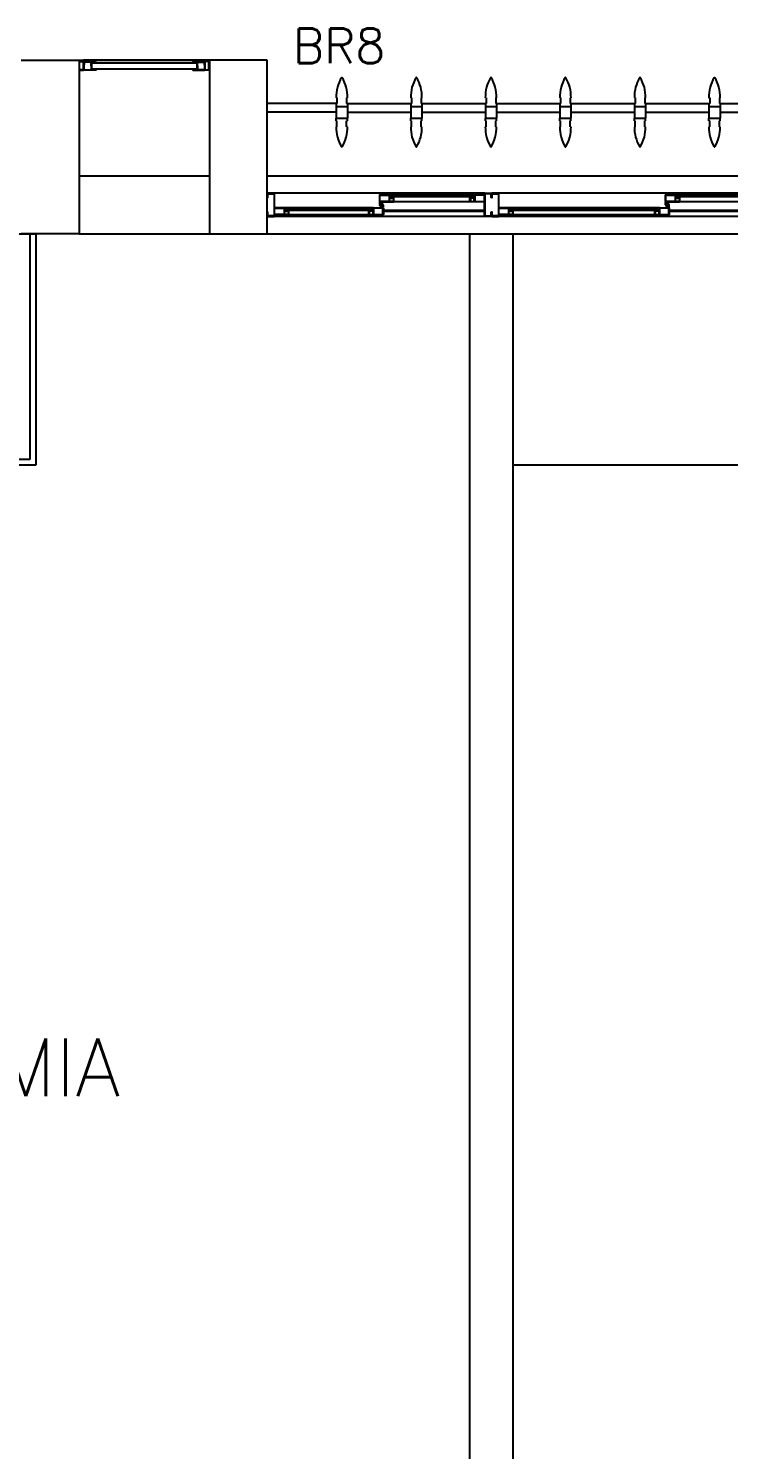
# Model space of a CAD drawing. Header units: millimetres. Extents: x 2128 to 2646, y 1972 to 2207.
# Drawn here: x 2482.236 to 2484.655, y 2108.763 to 2113.675 of the extents above; entities that cross this region are included whole.
import ezdxf

# ---------------------------------------------------------------- set-up
doc = ezdxf.new("R2010")
doc.units = ezdxf.units.MM
for name, color, linetype in [('AR-ALV', 2, 'Continuous'), ('AR-BANCADAS', 1, 'Continuous'), ('AR-BRISES', 1, 'Continuous'), ('AR-ESQ', 1, 'Continuous'), ('AR-ESTC', 3, 'Continuous'), ('AR-PEITORIL', 1, 'Continuous'), ('BC- VISTA', 1, 'Continuous'), ('BC-CUBA', 1, 'Continuous'), ('BR-PAINEL', 1, 'Continuous'), ('BR-SUPORTE', 1, 'Continuous'), ('BR-TEXTO', 2, 'Continuous'), ('COZ1', 1, 'Continuous'), ('DT-ESQ-BAGUETE-C', 1, 'Continuous'), ('DT-ESQ-BAGUETE-V', 1, 'Continuous'), ('DT-ESQ-CHAPA DOBRADA-V', 1, 'Continuous'), ('DT-ESQ-PERFIL CADEIRA-C', 2, 'Continuous'), ('DT-ESQ-PERFIL CADEIRA-V', 2, 'Continuous'), ('DT-ESQ-PERFIL U SIMPLES-C', 2, 'Continuous'), ('DT-ESQ-PERFIL U-C', 2, 'Continuous'), ('DT-ESQ-PERFIL U-V', 1, 'Continuous'), ('DT-ESQ-VENEZIANA-C', 1, 'Continuous'), ('DT-ESQ-VENEZIANA-V', 1, 'Continuous'), ('DT-ESQ-VIDRO-C', 2, 'Continuous'), ('DT-TXTMOD', 1, 'Continuous'), ('TEXTO', 2, 'Continuous')]:
    doc.layers.add(name, color=color, linetype=linetype)
doc.styles.add('S10', font='simplex.shx', dxfattribs={"height": 0.1})
doc.styles.add('S12', font='simplex.shx', dxfattribs={"width": 1.1, "height": 0.12})
doc.styles.add('UNB-100', font='simplex.shx', dxfattribs={"height": 0.2})

# ---------------------------------------------------------------- blocks, each defined once
blk = doc.blocks.new('CUBAbnc-01P')
at = {"layer": 'COZ1'}
for p, q in [((-0.25, -0.4705), (-0.25, -0.1305)), ((-0.22, -0.1005), (0.22, -0.1005)), ((0.25, -0.4705), (0.25, -0.1305)), ((-0.22, -0.5005), (0.22, -0.5005))]:
    blk.add_line(p, q, dxfattribs=at)
blk.add_circle((0, -0.3005), 0.04, dxfattribs=at)
for centre, start, end in [((-0.22, -0.1305), 90, 180), ((0.22, -0.1305), 0, 90), ((-0.22, -0.4705), 180, 270), ((0.22, -0.4705), 270, 0)]:
    blk.add_arc(centre, 0.03, start, end, dxfattribs=at)
blk = doc.blocks.new('CUBApnt-01P')
at = {"layer": 'COZ1'}
for p, q in [((-0.35, -0.1305), (-0.35, -0.6705)), ((-0.32, -0.1005), (0.32, -0.1005)), ((0.35, -0.1305), (0.35, -0.6705)), ((-0.32, -0.7005), (0.32, -0.7005))]:
    blk.add_line(p, q, dxfattribs=at)
blk.add_circle((0, -0.4005), 0.04, dxfattribs=at)
for centre, start, end in [((-0.32, -0.1305), 90, 180), ((0.32, -0.1305), 0, 90), ((-0.32, -0.6705), 180, 270), ((0.32, -0.6705), 270, 0)]:
    blk.add_arc(centre, 0.03, start, end, dxfattribs=at)
blk = doc.blocks.new('BCP05')
at = {"layer": 'BC- VISTA'}
for p, q in [((0, -0.02), (0.78, -0.02)), ((0.78, -0.02), (0.78, -1.73)), ((0.78, -1.73), (0, -1.73))]:
    blk.add_line(p, q, dxfattribs=at)
blk.add_lwpolyline([(0.8, 0), (0.8, -1.75), (0, -1.75), (0, 0)], close=True, dxfattribs=at)
at = {"layer": 'BC-CUBA', "rotation": 90}
for name, p in [('CUBApnt-01P', (0, -0.5919)), ('CUBAbnc-01P', (0, -1.2581))]:
    blk.add_blockref(name, p, dxfattribs=at)
blk = doc.blocks.new('BCP13')
at = {"layer": 'BC- VISTA'}
blk.add_lwpolyline([(0.8, 0), (0.8, -1.4), (0, -1.4), (0, 0)], close=True, dxfattribs=at)
blk = doc.blocks.new('EF40-P')
at = {"layer": 'DT-ESQ-BAGUETE-C', "ltscale": 0.1}
for points in [[(3.81, -0.08), (3.7965, -0.08), (3.7965, -0.0785), (3.8095, -0.0785, 0.414214), (3.81, -0.078), (3.81, -0.067, 0.414214), (3.8095, -0.0665), (3.7965, -0.0665), (3.7965, -0.065), (3.81, -0.065, -0.414214), (3.8115, -0.0665), (3.8115, -0.0785, -0.414214)], [(4.3015, -0.08), (4.315, -0.08), (4.315, -0.0785), (4.302, -0.0785, -0.414214), (4.3015, -0.078), (4.3015, -0.067, -0.414214), (4.302, -0.0665), (4.315, -0.0665), (4.315, -0.065), (4.3015, -0.065, 0.414214), (4.3, -0.0665), (4.3, -0.0785, 0.414214)], [(4.7975, -0.08), (4.784, -0.08), (4.784, -0.0785), (4.797, -0.0785, 0.414214), (4.7975, -0.078), (4.7975, -0.067, 0.414214), (4.797, -0.0665), (4.784, -0.0665), (4.784, -0.065), (4.7975, -0.065, -0.414214), (4.799, -0.0665), (4.799, -0.0785, -0.414214)], [(5.0765, -0.08), (5.09, -0.08), (5.09, -0.0785), (5.077, -0.0785, -0.414214), (5.0765, -0.078), (5.0765, -0.067, -0.414214), (5.077, -0.0665), (5.09, -0.0665), (5.09, -0.065), (5.0765, -0.065, 0.414214), (5.075, -0.0665), (5.075, -0.0785, 0.414214)], [(3.7265, -0.125), (3.74, -0.125), (3.74, -0.1235), (3.727, -0.1235, -0.414214), (3.7265, -0.123), (3.7265, -0.112, -0.414214), (3.727, -0.1115), (3.74, -0.1115), (3.74, -0.11), (3.7265, -0.11, 0.414214), (3.725, -0.1115), (3.725, -0.1235, 0.414214)], [(4.4485, -0.125), (4.435, -0.125), (4.435, -0.1235), (4.448, -0.1235, 0.414214), (4.4485, -0.123), (4.4485, -0.112, 0.414214), (4.448, -0.1115), (4.435, -0.1115), (4.435, -0.11), (4.4485, -0.11, -0.414214), (4.45, -0.1115), (4.45, -0.1235, -0.414214)], [(4.714, -0.125), (4.7275, -0.125), (4.7275, -0.1235), (4.7145, -0.1235, -0.414214), (4.714, -0.123), (4.714, -0.112, -0.414214), (4.7145, -0.1115), (4.7275, -0.1115), (4.7275, -0.11), (4.714, -0.11, 0.414214), (4.7125, -0.1115), (4.7125, -0.1235, 0.414214)]]:
    blk.add_lwpolyline(points, format="xyb", close=True, dxfattribs=at)
at = {"layer": 'DT-ESQ-BAGUETE-V', "ltscale": 0.1}
for p, q in [((3.81, -0.065), (4.3015, -0.065)), ((4.7975, -0.065), (5.0765, -0.065)), ((3.2485, -0.11), (3.7265, -0.11)), ((4.4485, -0.11), (4.714, -0.11))]:
    blk.add_line(p, q, dxfattribs=at)
at = {"layer": 'DT-ESQ-CHAPA DOBRADA-V', "ltscale": 0.1}
for p, q in [((3.2, -0.077), (3.7615, -0.077)), ((3.2, -0.08), (3.7615, -0.08)), ((4.4, -0.077), (4.749, -0.077)), ((4.4, -0.08), (4.749, -0.08))]:
    blk.add_line(p, q, dxfattribs=at)
at = {"layer": 'DT-ESQ-PERFIL CADEIRA-C', "ltscale": 0.1}
for p, q in [((3.7635, -0.0885), (3.81, -0.0885)), ((4.35, -0.0885), (4.3015, -0.0885)), ((4.751, -0.0885), (4.7975, -0.0885)), ((5.125, -0.0885), (5.0765, -0.0885)), ((3.773, -0.1335), (3.7265, -0.1335)), ((4.4, -0.1335), (4.4485, -0.1335)), ((4.7605, -0.1335), (4.714, -0.1335))]:
    blk.add_line(p, q, dxfattribs=at)
for points in [[(3.81, -0.087, -1), (3.81, -0.09), (3.7635, -0.09, -0.414214), (3.7615, -0.088), (3.7615, -0.067, -0.414214), (3.7635, -0.065), (3.795, -0.065, -0.414214), (3.7965, -0.0665), (3.7965, -0.087)], [(3.7965, -0.0885, -0.198913), (3.7954, -0.0881, -0.198913), (3.795, -0.087), (3.795, -0.067, 0.414214), (3.7945, -0.0665), (3.7635, -0.0665, 0.414214), (3.763, -0.067), (3.763, -0.088, 0.414214), (3.7635, -0.0885)], [(4.3015, -0.09), (4.35, -0.09), (4.35, -0.0885), (4.315, -0.0885, 0.198912), (4.3161, -0.0881, 0.198913), (4.3165, -0.087), (4.3165, -0.067, -0.414214), (4.317, -0.0665), (4.35, -0.0665), (4.35, -0.065), (4.3165, -0.065, 0.414214), (4.315, -0.0665), (4.315, -0.0785), (4.315, -0.08), (4.315, -0.087), (4.3015, -0.087, 1)], [(4.7975, -0.087, -1), (4.7975, -0.09), (4.751, -0.09, -0.414214), (4.749, -0.088), (4.749, -0.067, -0.414214), (4.751, -0.065), (4.7825, -0.065, -0.414214), (4.784, -0.0665), (4.784, -0.087)], [(4.784, -0.0885, -0.198913), (4.7829, -0.0881, -0.198913), (4.7825, -0.087), (4.7825, -0.067, 0.414214), (4.782, -0.0665), (4.751, -0.0665, 0.414214), (4.7505, -0.067), (4.7505, -0.088, 0.414214), (4.751, -0.0885)], [(5.0765, -0.09), (5.125, -0.09), (5.125, -0.0885), (5.09, -0.0885, 0.198912), (5.0911, -0.0881, 0.198913), (5.0915, -0.087), (5.0915, -0.067, -0.414214), (5.092, -0.0665), (5.125, -0.0665), (5.125, -0.065), (5.0915, -0.065, 0.414214), (5.09, -0.0665), (5.09, -0.0785), (5.09, -0.08), (5.09, -0.087), (5.0765, -0.087, 1)], [(3.7265, -0.132, 1), (3.7265, -0.135), (3.773, -0.135, 0.414214), (3.775, -0.133), (3.775, -0.112, 0.414214), (3.773, -0.11), (3.7415, -0.11, 0.414214), (3.74, -0.1115), (3.74, -0.132)], [(3.74, -0.1335, 0.198913), (3.7411, -0.1331, 0.198913), (3.7415, -0.132), (3.7415, -0.112, -0.414214), (3.742, -0.1115), (3.773, -0.1115, -0.414214), (3.7735, -0.112), (3.7735, -0.133, -0.414214), (3.773, -0.1335)], [(4.4485, -0.135), (4.4, -0.135), (4.4, -0.1335), (4.435, -0.1335, -0.198912), (4.4339, -0.1331, -0.198913), (4.4335, -0.132), (4.4335, -0.112, 0.414214), (4.433, -0.1115), (4.4, -0.1115), (4.4, -0.11), (4.4335, -0.11, -0.414214), (4.435, -0.1115), (4.435, -0.1235), (4.435, -0.125), (4.435, -0.132), (4.4485, -0.132, -1)], [(4.714, -0.132, 1), (4.714, -0.135), (4.7605, -0.135, 0.414214), (4.7625, -0.133), (4.7625, -0.112, 0.414214), (4.7605, -0.11), (4.729, -0.11, 0.414214), (4.7275, -0.1115), (4.7275, -0.132)], [(4.7275, -0.1335, 0.198913), (4.7286, -0.1331, 0.198913), (4.729, -0.132), (4.729, -0.112, -0.414214), (4.7295, -0.1115), (4.7605, -0.1115, -0.414214), (4.761, -0.112), (4.761, -0.133, -0.414214), (4.7605, -0.1335)]]:
    blk.add_lwpolyline(points, format="xyb", close=True, dxfattribs=at)
at = {"layer": 'DT-ESQ-PERFIL CADEIRA-V', "ltscale": 0.1}
for p, q in [((3.795, -0.09), (4.3015, -0.09)), ((4.7825, -0.09), (5.0765, -0.09)), ((3.2485, -0.135), (3.7265, -0.135)), ((4.4485, -0.135), (4.714, -0.135))]:
    blk.add_line(p, q, dxfattribs=at)
at = {"layer": 'DT-ESQ-PERFIL U SIMPLES-C', "ltscale": 0.1}
for points in [[(3.7635, -0.102), (3.7715, -0.102), (3.7715, -0.1005), (3.7635, -0.1005, -0.414214), (3.763, -0.1), (3.763, -0.092, -0.414214), (3.7635, -0.0915), (3.7715, -0.0915), (3.7715, -0.09), (3.7635, -0.09, 0.414214), (3.7615, -0.092), (3.7615, -0.1, 0.414214)], [(3.773, -0.098), (3.765, -0.098), (3.765, -0.0995), (3.773, -0.0995, -0.414214), (3.7735, -0.1), (3.7735, -0.108, -0.414214), (3.773, -0.1085), (3.765, -0.1085), (3.765, -0.11), (3.773, -0.11, 0.414214), (3.775, -0.108), (3.775, -0.1, 0.414214)], [(4.751, -0.102), (4.759, -0.102), (4.759, -0.1005), (4.751, -0.1005, -0.414214), (4.7505, -0.1), (4.7505, -0.092, -0.414214), (4.751, -0.0915), (4.759, -0.0915), (4.759, -0.09), (4.751, -0.09, 0.414214), (4.749, -0.092), (4.749, -0.1, 0.414214)], [(4.7605, -0.098), (4.7525, -0.098), (4.7525, -0.0995), (4.7605, -0.0995, -0.414214), (4.761, -0.1), (4.761, -0.108, -0.414214), (4.7605, -0.1085), (4.7525, -0.1085), (4.7525, -0.11), (4.7605, -0.11, 0.414214), (4.7625, -0.108), (4.7625, -0.1, 0.414214)]]:
    blk.add_lwpolyline(points, format="xyb", close=True, dxfattribs=at)
at = {"layer": 'DT-ESQ-PERFIL U-C', "ltscale": 0.1}
for points in [[(4.375, -0.0615, 0.414214), (4.3735, -0.06), (4.3515, -0.06, 0.414214), (4.35, -0.0615), (4.35, -0.1385, 0.414214), (4.3515, -0.14), (4.3735, -0.14, 0.414214), (4.375, -0.1385), (4.375, -0.125), (4.3735, -0.125), (4.3735, -0.138, -0.414214), (4.373, -0.1385), (4.352, -0.1385, -0.414214), (4.3515, -0.138), (4.3515, -0.062, -0.414214), (4.352, -0.0615), (4.373, -0.0615, -0.414214), (4.3735, -0.062), (4.3735, -0.075), (4.375, -0.075)], [(4.375, -0.0615, -0.414214), (4.3765, -0.06), (4.3985, -0.06, -0.414214), (4.4, -0.0615), (4.4, -0.1385, -0.414214), (4.3985, -0.14), (4.3765, -0.14, -0.414214), (4.375, -0.1385), (4.375, -0.125), (4.3765, -0.125), (4.3765, -0.138, 0.414214), (4.377, -0.1385), (4.398, -0.1385, 0.414214), (4.3985, -0.138), (4.3985, -0.062, 0.414214), (4.398, -0.0615), (4.377, -0.0615, 0.414214), (4.3765, -0.062), (4.3765, -0.075), (4.375, -0.075)], [(5.15, -0.0615, 0.414214), (5.1485, -0.06), (5.1265, -0.06, 0.414214), (5.125, -0.0615), (5.125, -0.1385, 0.414214), (5.1265, -0.14), (5.1485, -0.14, 0.414214), (5.15, -0.1385), (5.15, -0.125), (5.1485, -0.125), (5.1485, -0.138, -0.414214), (5.148, -0.1385), (5.127, -0.1385, -0.414214), (5.1265, -0.138), (5.1265, -0.062, -0.414214), (5.127, -0.0615), (5.148, -0.0615, -0.414214), (5.1485, -0.062), (5.1485, -0.075), (5.15, -0.075)]]:
    blk.add_lwpolyline(points, format="xyb", close=True, dxfattribs=at)
at = {"layer": 'DT-ESQ-PERFIL U-V', "ltscale": 0.1}
for p, q in [((3.1985, -0.06), (4.3515, -0.06)), ((4.3985, -0.06), (5.1265, -0.06)), ((3.1985, -0.14), (4.3515, -0.14)), ((4.3985, -0.14), (5.1265, -0.14))]:
    blk.add_line(p, q, dxfattribs=at)
at = {"layer": 'DT-ESQ-VIDRO-C', "ltscale": 0.1}
for points in [[(4.3125, -0.085), (4.3125, -0.082), (3.799, -0.082), (3.799, -0.085)], [(5.0875, -0.085), (5.0875, -0.082), (4.7865, -0.082), (4.7865, -0.085)], [(3.238, -0.13), (3.238, -0.127), (3.737, -0.127), (3.737, -0.13)], [(4.438, -0.13), (4.438, -0.127), (4.7245, -0.127), (4.7245, -0.13)]]:
    blk.add_lwpolyline(points, close=True, dxfattribs=at)
at = {"layer": 'DT-TXTMOD', "ltscale": 0.1, "style": 'S10', "flags": 3}
for tag, p in [('M01', (0.025, -0.28)), ('M02', (0.3253, -0.28)), ('M03', (0.627, -0.28)), ('M04', (0.9288, -0.28)), ('M05', (1.2306, -0.28)), ('M06', (1.5323, -0.28)), ('M07', (1.8341, -0.28)), ('M08', (2.1359, -0.28)), ('M09', (2.4376, -0.28)), ('M10', (2.7394, -0.28)), ('M11', (3.0412, -0.28)), ('M12', (3.3429, -0.28)), ('M13', (3.6447, -0.28)), ('M14', (3.9464, -0.28)), ('M15', (4.2482, -0.28)), ('M16', (4.55, -0.28)), ('M17', (4.8517, -0.28))]:
    blk.add_attdef(tag, p, '', height=0.1, dxfattribs=at)
blk = doc.blocks.new('BR-MODULO8')
at = {"layer": 'BR-PAINEL'}
for p, q in [((-4.9117, 0.27), (-4.9092, 0.27)), ((-4.9117, 0.25), (-4.9117, 0.24)), ((-4.9117, 0.25), (-4.9092, 0.25)), ((-4.9092, 0.27), (-4.9092, 0.25)), ((-4.8758, 0.27), (-4.8758, 0.25)), ((-4.8733, 0.27), (-4.8758, 0.27)), ((-4.8733, 0.25), (-4.8758, 0.25)), ((-4.8733, 0.25), (-4.8733, 0.24)), ((-4.6542, 0.27), (-4.6517, 0.27)), ((-4.6542, 0.25), (-4.6542, 0.24)), ((-4.6542, 0.25), (-4.6517, 0.25)), ((-4.6517, 0.27), (-4.6517, 0.25)), ((-4.6183, 0.27), (-4.6183, 0.25)), ((-4.6158, 0.27), (-4.6183, 0.27)), ((-4.6158, 0.25), (-4.6183, 0.25)), ((-4.6158, 0.25), (-4.6158, 0.24)), ((-4.3967, 0.27), (-4.3942, 0.27)), ((-4.3967, 0.25), (-4.3967, 0.24)), ((-4.3967, 0.25), (-4.3942, 0.25)), ((-4.3942, 0.27), (-4.3942, 0.25)), ((-4.3608, 0.27), (-4.3608, 0.25)), ((-4.3583, 0.27), (-4.3608, 0.27)), ((-4.3583, 0.25), (-4.3608, 0.25)), ((-4.3583, 0.25), (-4.3583, 0.24)), ((-4.1392, 0.27), (-4.1367, 0.27)), ((-4.1392, 0.25), (-4.1392, 0.24)), ((-4.1392, 0.25), (-4.1367, 0.25)), ((-4.1367, 0.27), (-4.1367, 0.25)), ((-4.1033, 0.27), (-4.1033, 0.25)), ((-4.1008, 0.27), (-4.1033, 0.27)), ((-4.1008, 0.25), (-4.1033, 0.25)), ((-4.1008, 0.25), (-4.1008, 0.24)), ((-3.8817, 0.27), (-3.8792, 0.27)), ((-3.8817, 0.25), (-3.8817, 0.24)), ((-3.8817, 0.25), (-3.8792, 0.25)), ((-3.8792, 0.27), (-3.8792, 0.25)), ((-3.8458, 0.27), (-3.8458, 0.25)), ((-3.8433, 0.27), (-3.8458, 0.27)), ((-3.8433, 0.25), (-3.8458, 0.25)), ((-3.8433, 0.25), (-3.8433, 0.24)), ((-3.6242, 0.27), (-3.6217, 0.27)), ((-3.6242, 0.25), (-3.6242, 0.24)), ((-3.6242, 0.25), (-3.6217, 0.25)), ((-3.6217, 0.27), (-3.6217, 0.25)), ((-3.5883, 0.27), (-3.5883, 0.25)), ((-3.5858, 0.27), (-3.5883, 0.27)), ((-3.5858, 0.25), (-3.5883, 0.25)), ((-3.5858, 0.25), (-3.5858, 0.24)), ((-4.9117, 0.24), (-4.8733, 0.24)), ((-4.9117, 0.24), (-4.9117, 0.2)), ((-4.9117, 0.2), (-4.8733, 0.2)), ((-4.9117, 0.19), (-4.9117, 0.2)), ((-4.8733, 0.24), (-4.8733, 0.2)), ((-4.8733, 0.19), (-4.8733, 0.2)), ((-4.6542, 0.24), (-4.6158, 0.24)), ((-4.6542, 0.24), (-4.6542, 0.2)), ((-4.6542, 0.2), (-4.6158, 0.2)), ((-4.6542, 0.19), (-4.6542, 0.2)), ((-4.6158, 0.24), (-4.6158, 0.2)), ((-4.6158, 0.19), (-4.6158, 0.2)), ((-4.3967, 0.24), (-4.3583, 0.24)), ((-4.3967, 0.24), (-4.3967, 0.2)), ((-4.3967, 0.2), (-4.3583, 0.2)), ((-4.3967, 0.19), (-4.3967, 0.2)), ((-4.3583, 0.24), (-4.3583, 0.2)), ((-4.3583, 0.19), (-4.3583, 0.2)), ((-4.1392, 0.24), (-4.1008, 0.24)), ((-4.1392, 0.24), (-4.1392, 0.2)), ((-4.1392, 0.2), (-4.1008, 0.2)), ((-4.1392, 0.19), (-4.1392, 0.2)), ((-4.1008, 0.24), (-4.1008, 0.2)), ((-4.1008, 0.19), (-4.1008, 0.2)), ((-3.8817, 0.24), (-3.8433, 0.24)), ((-3.8817, 0.24), (-3.8817, 0.2)), ((-3.8817, 0.2), (-3.8433, 0.2)), ((-3.8817, 0.19), (-3.8817, 0.2)), ((-3.8433, 0.24), (-3.8433, 0.2)), ((-3.8433, 0.19), (-3.8433, 0.2)), ((-3.6242, 0.24), (-3.5858, 0.24)), ((-3.6242, 0.24), (-3.6242, 0.2)), ((-3.6242, 0.2), (-3.5858, 0.2)), ((-3.6242, 0.19), (-3.6242, 0.2)), ((-3.5858, 0.24), (-3.5858, 0.2)), ((-3.5858, 0.19), (-3.5858, 0.2)), ((-4.9117, 0.19), (-4.9092, 0.19)), ((-4.9117, 0.17), (-4.9092, 0.17)), ((-4.9092, 0.17), (-4.9092, 0.19)), ((-4.8733, 0.19), (-4.8758, 0.19)), ((-4.8758, 0.17), (-4.8758, 0.19)), ((-4.8733, 0.17), (-4.8758, 0.17)), ((-4.6542, 0.19), (-4.6517, 0.19)), ((-4.6542, 0.17), (-4.6517, 0.17)), ((-4.6517, 0.17), (-4.6517, 0.19)), ((-4.6158, 0.19), (-4.6183, 0.19)), ((-4.6183, 0.17), (-4.6183, 0.19)), ((-4.6158, 0.17), (-4.6183, 0.17)), ((-4.3967, 0.19), (-4.3942, 0.19)), ((-4.3967, 0.17), (-4.3942, 0.17)), ((-4.3942, 0.17), (-4.3942, 0.19)), ((-4.3583, 0.19), (-4.3608, 0.19)), ((-4.3608, 0.17), (-4.3608, 0.19)), ((-4.3583, 0.17), (-4.3608, 0.17)), ((-4.1392, 0.19), (-4.1367, 0.19)), ((-4.1392, 0.17), (-4.1367, 0.17)), ((-4.1367, 0.17), (-4.1367, 0.19)), ((-4.1008, 0.19), (-4.1033, 0.19)), ((-4.1033, 0.17), (-4.1033, 0.19)), ((-4.1008, 0.17), (-4.1033, 0.17)), ((-3.8817, 0.19), (-3.8792, 0.19)), ((-3.8817, 0.17), (-3.8792, 0.17)), ((-3.8792, 0.17), (-3.8792, 0.19)), ((-3.8433, 0.19), (-3.8458, 0.19)), ((-3.8458, 0.17), (-3.8458, 0.19)), ((-3.8433, 0.17), (-3.8458, 0.17)), ((-3.6242, 0.19), (-3.6217, 0.19)), ((-3.6242, 0.17), (-3.6217, 0.17)), ((-3.6217, 0.17), (-3.6217, 0.19)), ((-3.5858, 0.19), (-3.5883, 0.19)), ((-3.5883, 0.17), (-3.5883, 0.19)), ((-3.5858, 0.17), (-3.5883, 0.17))]:
    blk.add_line(p, q, dxfattribs=at)
for centre, radius, start, end in [((-4.7867, 0.2739), 0.1251, 148.4721, 181.772), ((-4.8925, 0.3387), 0.001, 37.1012, 142.8988), ((-4.9983, 0.2739), 0.1251, 358.228, 31.5279), ((-4.5292, 0.2739), 0.1251, 148.4721, 181.772), ((-4.635, 0.3387), 0.001, 37.1012, 142.8988), ((-4.7408, 0.2739), 0.1251, 358.228, 31.5279), ((-4.2717, 0.2739), 0.1251, 148.4721, 181.772), ((-4.3775, 0.3387), 0.001, 37.1012, 142.8988), ((-4.4833, 0.2739), 0.1251, 358.228, 31.5279), ((-4.0142, 0.2739), 0.1251, 148.4721, 181.772), ((-4.12, 0.3387), 0.001, 37.1012, 142.8988), ((-4.2258, 0.2739), 0.1251, 358.228, 31.5279), ((-3.7567, 0.2739), 0.1251, 148.4721, 181.772), ((-3.8625, 0.3387), 0.001, 37.1012, 142.8988), ((-3.9683, 0.2739), 0.1251, 358.228, 31.5279), ((-3.4992, 0.2739), 0.1251, 148.4721, 181.772), ((-3.605, 0.3387), 0.001, 37.1012, 142.8988), ((-3.7108, 0.2739), 0.1251, 358.228, 31.5279), ((-4.7867, 0.1661), 0.1251, 178.228, 211.5279), ((-4.9983, 0.1661), 0.1251, 328.4721, 1.772), ((-4.5292, 0.1661), 0.1251, 178.228, 211.5279), ((-4.7408, 0.1661), 0.1251, 328.4721, 1.772), ((-4.2717, 0.1661), 0.1251, 178.228, 211.5279), ((-4.4833, 0.1661), 0.1251, 328.4721, 1.772), ((-4.0142, 0.1661), 0.1251, 178.228, 211.5279), ((-4.2258, 0.1661), 0.1251, 328.4721, 1.772), ((-3.7567, 0.1661), 0.1251, 178.228, 211.5279), ((-3.9683, 0.1661), 0.1251, 328.4721, 1.772), ((-3.4992, 0.1661), 0.1251, 178.228, 211.5279), ((-3.7108, 0.1661), 0.1251, 328.4721, 1.772), ((-4.8925, 0.1013), 0.001, 217.1012, 322.8988), ((-4.635, 0.1013), 0.001, 217.1012, 322.8988), ((-4.3775, 0.1013), 0.001, 217.1012, 322.8988), ((-4.12, 0.1013), 0.001, 217.1012, 322.8988), ((-3.8625, 0.1013), 0.001, 217.1012, 322.8988), ((-3.605, 0.1013), 0.001, 217.1012, 322.8988)]:
    blk.add_arc(centre, radius, start, end, dxfattribs=at)
at = {"layer": 'BR-SUPORTE'}
for p, q in [((-4.9117, 0.25), (-5.15, 0.25)), ((-4.8733, 0.25), (-4.6517, 0.25)), ((-4.6158, 0.25), (-4.3942, 0.25)), ((-4.3583, 0.25), (-4.1367, 0.25)), ((-4.1008, 0.25), (-3.8792, 0.25)), ((-3.8433, 0.25), (-3.6217, 0.25)), ((-3.5858, 0.25), (-3.3642, 0.25)), ((-4.9117, 0.22), (-5.15, 0.22)), ((-4.8733, 0.22), (-4.6542, 0.22)), ((-4.6158, 0.22), (-4.3967, 0.22)), ((-4.3583, 0.22), (-4.1392, 0.22)), ((-4.1008, 0.22), (-3.8817, 0.22)), ((-3.8433, 0.22), (-3.6242, 0.22)), ((-3.5858, 0.22), (-3.3667, 0.22))]:
    blk.add_line(p, q, dxfattribs=at)
blk = doc.blocks.new('EF01C-P')
at = {"layer": 'DT-ESQ-BAGUETE-C', "ltscale": 0.1}
for points in [[(0.0015, 0.035), (0.015, 0.035), (0.015, 0.0335), (0.0015, 0.0335), (0.0015, 0.005), (0.015, 0.005), (0.015, 0.0035), (0.0015, 0.0035, -0.414214), (0, 0.005), (0, 0.0335, -0.414214)], [(0.4485, 0.035), (0.435, 0.035), (0.435, 0.0335), (0.4485, 0.0335), (0.4485, 0.005), (0.435, 0.005), (0.435, 0.0035), (0.4485, 0.0035, 0.414214), (0.45, 0.005), (0.45, 0.0335, 0.414214)]]:
    blk.add_lwpolyline(points, format="xyb", close=True, dxfattribs=at)
at = {"layer": 'DT-ESQ-PERFIL CADEIRA-C', "ltscale": 0.1}
for points in [[(0.01, 0.0015), (0.01, 0.003), (0.0015, 0.003, 1), (0.0015, 0), (0.015, 0, 0.414214), (0.0165, 0.0015), (0.0165, 0.0335), (0.043, 0.0335)], [(0.043, 0.0065), (0.018, 0.0065), (0.018, 0.0165), (0.0165, 0.0165), (0.0165, 0.0065, 0.414214), (0.018, 0.005), (0.043, 0.005), (0.0565, 0.005, 1), (0.0565, 0.008), (0.043, 0.008), (0.043, 0.02), (0.043, 0.032), (0.0565, 0.032, 1), (0.0565, 0.035), (0.043, 0.035), (0.0165, 0.035, 0.414214), (0.015, 0.0335), (0.015, 0.0015), (0.0015, 0.0015)], [(0.0415, 0.02), (0.0415, 0.032, -0.414214), (0.043, 0.0335), (0.0565, 0.0335)], [(0.0415, 0.02), (0.0415, 0.008, 0.414214), (0.043, 0.0065), (0.0565, 0.0065)], [(0.407, 0.0065), (0.432, 0.0065), (0.432, 0.0165), (0.4335, 0.0165), (0.4335, 0.0065, -0.414214), (0.432, 0.005), (0.407, 0.005), (0.3935, 0.005, -1), (0.3935, 0.008), (0.407, 0.008), (0.407, 0.02), (0.407, 0.032), (0.3935, 0.032, -1), (0.3935, 0.035), (0.407, 0.035), (0.4335, 0.035, -0.414214), (0.435, 0.0335), (0.435, 0.0015), (0.4485, 0.0015)], [(0.4085, 0.02), (0.4085, 0.032, 0.414214), (0.407, 0.0335), (0.3935, 0.0335)], [(0.4085, 0.02), (0.4085, 0.008, -0.414214), (0.407, 0.0065), (0.3935, 0.0065)], [(0.44, 0.0015), (0.44, 0.003), (0.4485, 0.003, -1), (0.4485, 0), (0.435, 0, -0.414214), (0.4335, 0.0015), (0.4335, 0.0335), (0.407, 0.0335)]]:
    blk.add_lwpolyline(points, format="xyb", dxfattribs=at)
at = {"layer": 'DT-ESQ-PERFIL CADEIRA-V', "ltscale": 0.1}
blk.add_line((0.015, 0), (0.435, 0), dxfattribs=at)
at = {"layer": 'DT-ESQ-VENEZIANA-C', "ltscale": 0.1}
for p, q in [((0.043, 0.0105), (0.407, 0.0105)), ((0.043, 0.009), (0.407, 0.009))]:
    blk.add_line(p, q, dxfattribs=at)
at = {"layer": 'DT-ESQ-VENEZIANA-V', "ltscale": 0.1}
blk.add_line((0.043, 0.031), (0.407, 0.031), dxfattribs=at)
at = {"layer": 'DT-TXTMOD', "ltscale": 0.1, "style": 'S10', "flags": 3}
blk.add_attdef('EF01C', (0.0208, -0.14), '', height=0.1, dxfattribs=at)

msp = doc.modelspace()

# ---------------------------------------------------------------- linework, layer by layer
at = {"layer": 'AR-ALV'}
for p, q in [((2482.4115, 2113.1651), (2482.8615, 2113.1651)), ((2482.4115, 2112.9651), (2482.8615, 2112.9651)), ((2483.7615, 2106.5901), (2483.7615, 2112.9651)), ((2483.7615, 2112.9651), (2483.9115, 2112.9651)), ((2483.9115, 2106.5901), (2483.9115, 2112.9651))]:
    msp.add_line(p, q, dxfattribs=at)
at = {"layer": 'AR-ESTC'}
for p, q in [((2482.2115, 2113.5651), (2482.4115, 2113.5651)), ((2482.4115, 2113.5651), (2482.4115, 2112.9651)), ((2483.0615, 2113.5651), (2482.8615, 2113.5651)), ((2482.8615, 2113.5651), (2482.8615, 2112.9651)), ((2483.0615, 2112.9651), (2483.0615, 2113.5651)), ((2482.4115, 2112.9651), (2482.2115, 2112.9651)), ((2482.8615, 2112.9651), (2483.0615, 2112.9651))]:
    msp.add_line(p, q, dxfattribs=at)
at = {"layer": 'AR-PEITORIL'}
for p, q in [((2483.0615, 2113.1651), (2488.2115, 2113.1651)), ((2483.0615, 2112.9651), (2488.2115, 2112.9651))]:
    msp.add_line(p, q, dxfattribs=at)

# ---------------------------------------------------------------- block references
at = {"layer": 'AR-BANCADAS'}
for name, p, rotation in [('BCP05', (2482.2615, 2112.9651), 270), ('BCP13', (2483.9115, 2112.1651), 90)]:
    msp.add_blockref(name, p, dxfattribs=dict(at, rotation=rotation))
at = {"layer": 'AR-BRISES'}
ref = msp.add_blockref('BR-MODULO8', (2488.2115, 2113.1651), dxfattribs=at)
ref.add_attrib('BR', 'BR8', (2483.1499, 2113.5547), dxfattribs={"layer": 'BR-TEXTO', "height": 0.12, "style": 'S12'})
at = {"layer": 'AR-ESQ', "rotation": 180}
for name, p in [('EF01C-P', (2482.8615, 2113.5651)), ('EF40-P', (2488.2115, 2112.9651))]:
    msp.add_blockref(name, p, dxfattribs=at)

# ---------------------------------------------------------------- texts
at = {"layer": 'TEXTO', "style": 'UNB-100'}
msp.add_text('INTERLAB ANATOMIA', height=0.2, dxfattribs=at).set_placement((2479.9476, 2109.9843))

doc.saveas('drawing.dxf')
